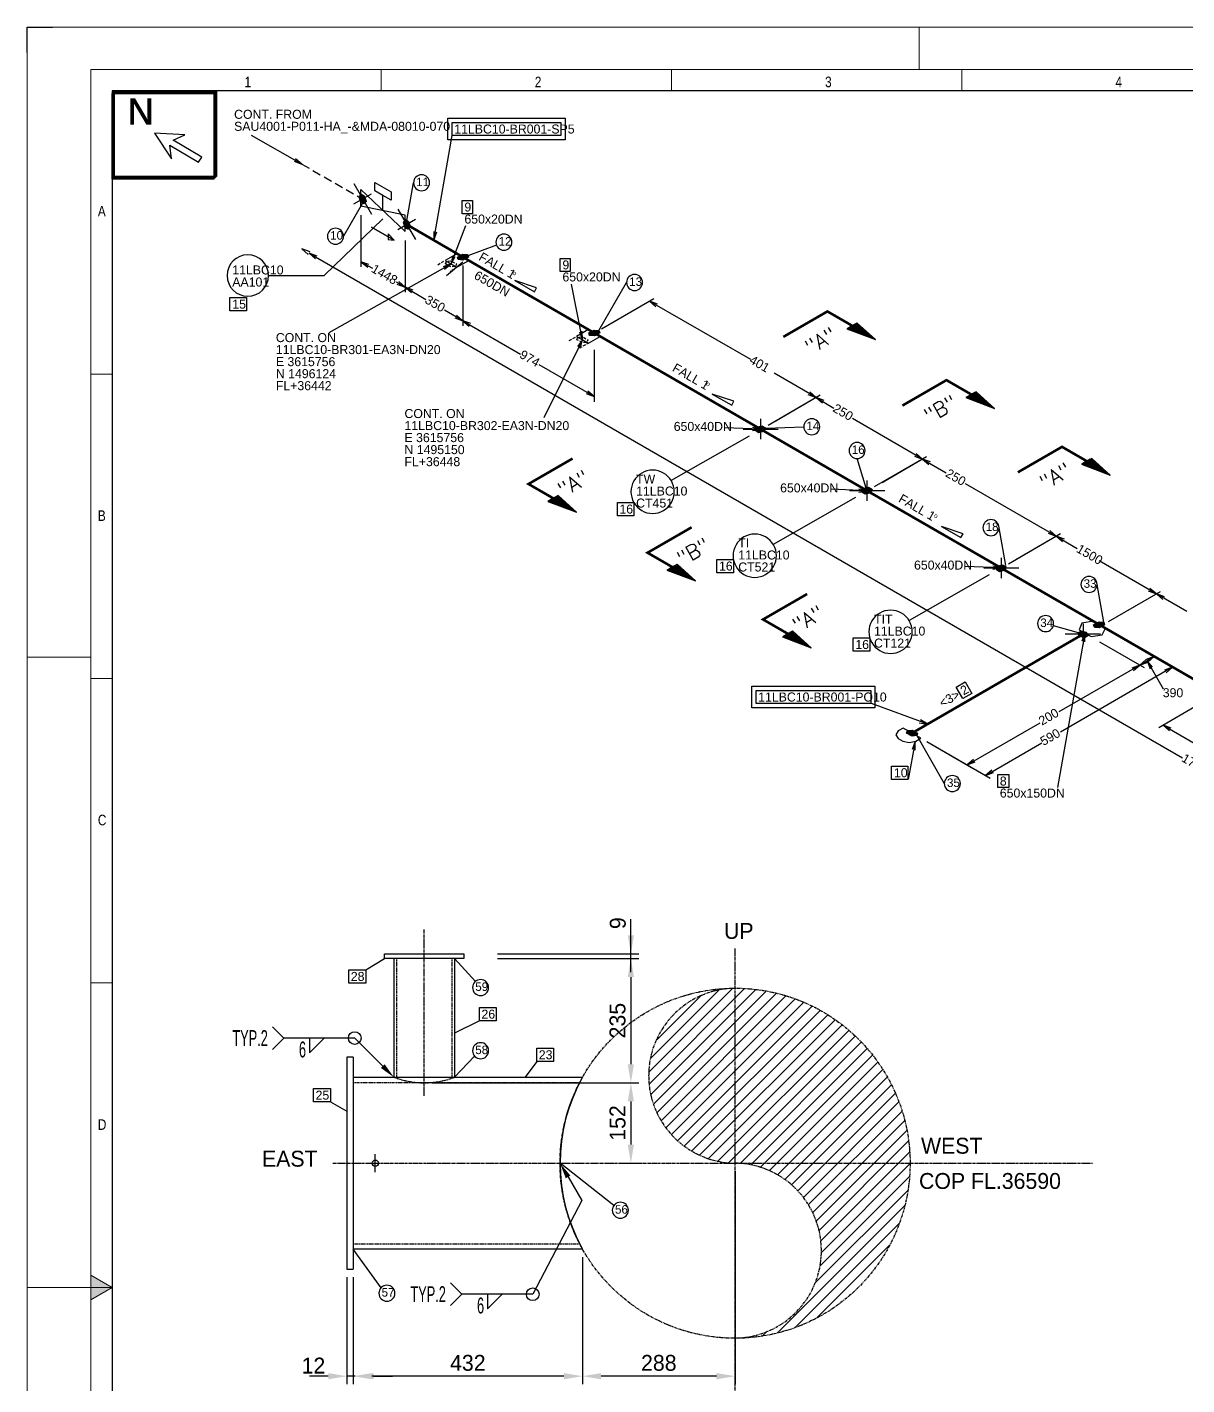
# Model space of a CAD drawing. Extents: x 0 to 846, y 0 to 594.
# Drawn here: x 0 to 273.3, y 274.1 to 594 of the extents above; entities that cross this region are included whole.
import ezdxf
from ezdxf.enums import TextEntityAlignment as Align

# ---------------------------------------------------------------- set-up
doc = ezdxf.new("R2010")
doc.units = 0
doc.header["$MEASUREMENT"] = 0
for name, pattern in [('CENTER2', [1.125, 0.75, -0.125, 0.125, -0.125]), ('GT100', [1, 0.666667, -0.333333]), ('GT110', [3, 2, -1]), ('HIDDEN', [0.375, 0.25, -0.125]), ('PHANTOM2', [1.25, 0.625, -0.125, 0.125, -0.125, 0.125, -0.125])]:
    doc.linetypes.add(name, pattern=pattern)
doc.layers.get('0').update_dxf_attribs({"linetype": 'CONTINUOUS'})
for name, color, linetype in [('1. continuous', 3, 'CONTINUOUS'), ('2. Hidden', 2, 'HIDDEN'), ('3. phantom', 6, 'PHANTOM2'), ('5. text', 2, 'CONTINUOUS'), ('7. center', 1, 'CENTER2'), ('dimension', 7, 'CONTINUOUS'), ('GT_1', 7, 'CONTINUOUS'), ('text', 2, 'CONTINUOUS')]:
    doc.layers.add(name, color=color, linetype=linetype)
for name, color, linetype, lineweight in [('4', 4, 'CONTINUOUS', 9), ('G-ANNO-BRDR', 3, 'CONTINUOUS', 0), ('G-ANNO-TTLB', 7, 'CONTINUOUS', 0)]:
    doc.layers.add(name, color=color, linetype=linetype, lineweight=lineweight)
doc.styles.add('HTX1', font='O8116901', dxfattribs={"width": 1.02})
doc.styles.add('ROMANS', font='ROMANS.shx', dxfattribs={"width": 0.85})
doc.styles.add('Style-Arial', font='arial.ttf')

# ---------------------------------------------------------------- blocks, each defined once
blk = doc.blocks.new('*U11')
at = {"layer": 'G-ANNO-TTLB', "color": 7, "lineweight": 13, "ltscale": 0.172512}
for p, q in [((-0.4105, 0.0025), (-0.4105, -0.0025)), ((-0.34208, 0.0025), (-0.34208, -0.0025)), ((-0.27367, 0.0025), (-0.27367, -0.0025)), ((-0.20525, 0.0025), (-0.20525, -0.0025))]:
    blk.add_line(p, q, dxfattribs=at)
at = {"layer": 'G-ANNO-TTLB', "color": 7, "lineweight": 13, "extrusion": (0, 0, -1), "char_height": 0.0025, "attachment_point": 4, "text_direction": (1, 0, 0), "line_spacing_factor": 0.6, "style": 'Style-Arial', "bg_fill": 3, "box_fill_scale": 1.25, "bg_fill_color": 7, "bg_fill_transparency": 0}
for s, insert in [('\\H1x;\\W0.8;1', (-0.37428, 0.00042)), ('\\H1x;\\W0.8;2', (-0.30587, 0.00042)), ('\\H1x;\\W0.8;3', (-0.23745, 0.00042)), ('\\H1x;\\W0.8;4', (-0.16903, 0.00042))]:
    blk.add_mtext(s, dxfattribs=dict(at, insert=insert))
blk = doc.blocks.new('*U9')
at = {"layer": 'G-ANNO-TTLB', "color": 7, "lineweight": 13, "ltscale": 0.172512}
blk.add_blockref('*U11', (0, 0.00476), dxfattribs=at)
blk.add_line((-0.21525, 0.00226), (-0.21525, -0.00774), dxfattribs=at)
blk = doc.blocks.new('*U12')
at = {"layer": 'G-ANNO-TTLB', "color": 7, "lineweight": 13, "ltscale": 0.172512}
for p, q in [((0.0025, 0.287), (-0.0025, 0.287)), ((0.0025, 0.21525), (-0.0025, 0.21525)), ((0.0025, 0.1435), (-0.0025, 0.1435)), ((0.0025, 0.07175), (-0.0025, 0.07175)), ((0.0025, 0), (-0.0025, 0))]:
    blk.add_line(p, q, dxfattribs=at)
at = {"layer": 'G-ANNO-TTLB', "color": 7, "lineweight": 13, "char_height": 0.0025, "attachment_point": 4, "line_spacing_factor": 0.6, "style": 'Style-Arial', "bg_fill": 3, "box_fill_scale": 1.25, "bg_fill_color": 7, "bg_fill_transparency": 0}
for s, insert in [('\\H1x;\\W0.8;A', (-0.00084, 0.25363)), ('\\H1x;\\W0.8;B', (-0.00084, 0.18188)), ('\\H1x;\\W0.8;C', (-0.00084, 0.11013)), ('\\H1x;\\W0.8;D', (-0.00084, 0.03838))]:
    blk.add_mtext(s, dxfattribs=dict(at, insert=insert))
blk = doc.blocks.new('FERFWEFSFSFSDFDS')
at = {"layer": 'G-ANNO-BRDR', "color": 3, "lineweight": 13, "ltscale": 0.172512, "flags": 128}
blk.add_lwpolyline([(0, 594), (841, 594), (841, 0), (0, 0)], close=True, dxfattribs=at)
at = {"layer": 'G-ANNO-TTLB', "color": 7, "lineweight": 13, "ltscale": 0.172512}
for p, q in [((0, 445.5), (15, 445.5)), ((20, 297), (15, 297))]:
    blk.add_line(p, q, dxfattribs=at)
at = {"layer": 'G-ANNO-TTLB', "color": 7, "lineweight": 13, "ltscale": 0.172512, "flags": 128}
for points in [[(0, 584), (0, 594), (10, 594)], [(15, 299.89), (20, 297), (15, 294.11), (15, 299.89)]]:
    blk.add_lwpolyline(points, dxfattribs=at)
for points in [[(15, 584), (836, 584), (836, 10), (15, 10)], [(831, 15), (20, 15), (20, 579), (831, 579)]]:
    blk.add_lwpolyline(points, close=True, dxfattribs=at)
at = {"layer": 'G-ANNO-TTLB', "color": 7, "lineweight": 13, "ltscale": 0.172512, "extrusion": (0, 0, -1)}
blk.add_solid([(-15, 299.89), (-20, 297), (-15, 294.11)], dxfattribs=at)
at = {"layer": 'G-ANNO-TTLB', "color": 7, "lineweight": 13, "ltscale": 0.172512, "extrusion": (0, 0, -1), "xscale": 999.9999989091542, "yscale": 999.9999989091542, "zscale": 999.9999989091542, "rotation": 180}
blk.add_blockref('*U9', (-425.5, 586.26), dxfattribs=at)
at = {"layer": 'G-ANNO-TTLB', "color": 7, "lineweight": 13, "ltscale": 0.172512, "xscale": 999.9999989091542, "yscale": 999.9999989091542, "zscale": 999.9999989091542}
blk.add_blockref('*U12', (17.5, 297), dxfattribs=at)
at = {"layer": 'G-ANNO-TTLB', "color": 7, "lineweight": 13, "ltscale": 0.172512}
blk.add_line((15, 297), (0, 297), dxfattribs=at)

msp = doc.modelspace()

# ---------------------------------------------------------------- linework, layer by layer
at = {"layer": 'GT_1', "flags": 128}
for points in [[(0, 588), (0, 594), (6, 594)], [(20, 15), (831, 15), (831, 15), (660, 15), (660, 579), (20, 579), (20, 15)], [(44, 578.2), (44, 558.2), (20, 558.2), (20, 578.4), (44.2, 578.4), (44.2, 558.4), (20.2, 558.4), (20.2, 578.6), (44.4, 578.6), (44.4, 558.6), (20.4, 558.6), (20.4, 578.8), (44.6, 578.8), (44.6, 558.8), (20.6, 558.8), (20.6, 579)], [(30, 569), (34, 563), (33.6, 566.2), (40.4, 562.2), (41.2, 563.4), (34.4, 567.4), (37.2, 568.6), (30, 569)]]:
    msp.add_lwpolyline(points, dxfattribs=at)

# ---------------------------------------------------------------- texts
at = {"layer": 'GT_1', "style": 'HTX1', "width": 1.02}
for p in [(23.6, 571), (23.8, 571)]:
    msp.add_text('N', height=6.25, dxfattribs=at).set_placement(p)

# ---------------------------------------------------------------- next in the draw order: block references
msp.add_blockref('FERFWEFSFSFSDFDS', (0, 0))

# ---------------------------------------------------------------- next in the draw order: hatches: boundary and pattern name
at = {"layer": '3. phantom'}
h = msp.add_hatch(dxfattribs=at)
h.set_pattern_fill('ANSI31', color=256, scale=16.227241, style=0)
h.set_pattern_definition([(45, (-726.7158, 415.4307), (-1.434299, 1.434299), [])])
edge = h.paths.add_edge_path()
edge.add_arc((167.08, 346.89), 20.61, 90.6847, 269.3153)
edge.add_line((166.83, 326.28), (166.83, 367.5))
edge = h.paths.add_edge_path()
edge.add_line((166.83, 367.5), (166.83, 326.28))
edge.add_line((166.83, 326.28), (208.05, 326.28))
edge.add_arc((166.83, 326.28), 41.22, 0.0001, 89.9999)
edge = h.paths.add_edge_path()
edge.add_arc((166.83, 326.28), 41.22, 270.0001, 359.9999)
edge.add_line((208.05, 326.28), (166.83, 326.28))
edge.add_arc((166.58, 305.68), 20.61, -89.3153, 89.3153, ccw=False)

# ---------------------------------------------------------------- next in the draw order: linework, layer by layer
at = {"linetype": 'Continuous'}
for p, q in [((110.62, 542.6), (103.89, 540.11)), ((71.16, 522.02), (99.89, 538.21))]:
    msp.add_line(p, q, dxfattribs=at)
at = {"color": 4}
for p, q in [((142.28, 371.27), (142.28, 383.81)), ((110.83, 375.65), (144.15, 375.65)), ((110.83, 374.52), (144.15, 374.52)), ((142.28, 370.15), (142.28, 370.15)), ((142.28, 370.15), (142.28, 349.6)), ((95.45, 345.23), (144.15, 345.23)), ((142.28, 340.85), (142.28, 330.66)), ((141.18, 326.28), (144.15, 326.28)), ((166.83, 324.41), (166.83, 274.21)), ((130.89, 304.17), (130.89, 274.21)), ((75.33, 299.41), (75.33, 274.21)), ((76.83, 299.41), (76.83, 274.21)), ((70.95, 276.09), (66.58, 276.09)), ((77.33, 276.09), (75.33, 276.09)), ((126.51, 276.09), (81.2, 276.09)), ((81.7, 276.09), (86.08, 276.09)), ((162.45, 276.09), (135.26, 276.09))]:
    msp.add_line(p, q, dxfattribs=at)
at = {"color": 1}
msp.add_line((82.04, 324.17), (82.04, 328.4), dxfattribs=at)
at = {"linetype": 'Continuous', "const_width": 0.6, "flags": 128}
for points in [[(178.21, 521.01), (188.6, 527.01), (195.53, 523.01)], [(206.27, 504.82), (216.66, 510.82), (223.59, 506.82)], [(233.49, 489.1), (243.89, 495.1), (250.81, 491.1)], [(128.54, 492.34), (118.15, 486.34), (125.08, 482.34)], [(156.6, 476.14), (146.21, 470.14), (153.14, 466.14)], [(183.82, 460.42), (173.43, 454.42), (180.36, 450.42)]]:
    msp.add_lwpolyline(points, dxfattribs=at)
at = {"color": 3}
msp.add_circle((82.04, 326.28), 0.737, dxfattribs=at)
at = {"color": 4}
for points in [[(141.55, 379.98), (143, 379.98), (142.28, 375.61)], [(141.55, 370.15), (143, 370.15), (142.28, 374.52)], [(141.55, 370.15), (143, 370.15), (142.28, 374.52)], [(141.55, 349.6), (143, 349.6), (142.28, 345.23)], [(141.55, 340.85), (143, 340.85), (142.28, 345.23)], [(141.55, 330.66), (143, 330.66), (142.28, 326.28)], [(70.95, 276.82), (70.95, 275.36), (75.33, 276.09)], [(81.2, 276.82), (81.2, 275.36), (76.83, 276.09)], [(81.7, 276.82), (81.7, 275.36), (77.33, 276.09)], [(126.51, 276.82), (126.51, 275.36), (130.89, 276.09)], [(135.26, 276.82), (135.26, 275.36), (130.89, 276.09)], [(162.45, 276.82), (162.45, 275.36), (166.83, 276.09)]]:
    msp.add_solid(points, dxfattribs=at)
at = {"layer": '1. continuous'}
for p, q in [((84.2, 375.65), (102.95, 375.65)), ((84.2, 374.52), (84.2, 375.65)), ((102.95, 374.52), (84.2, 374.52)), ((86.45, 374.52), (86.45, 346.52)), ((100.7, 374.52), (100.7, 346.52)), ((102.95, 375.65), (102.95, 374.52)), ((75.33, 351.28), (75.33, 301.28)), ((76.83, 351.28), (75.33, 351.28)), ((76.83, 351.28), (76.83, 301.28)), ((76.83, 346.52), (130.89, 346.52)), ((130.89, 306.04), (76.83, 306.04)), ((75.33, 301.28), (76.83, 301.28))]:
    msp.add_line(p, q, dxfattribs=at)
msp.add_arc((166.83, 326.28), 41.25, 150.6146, 209.3854, dxfattribs=at)
at = {"layer": '2. Hidden'}
for p, q in [((87.08, 374.52), (87.08, 346.52)), ((100.08, 374.52), (100.08, 346.52)), ((76.83, 345.33), (130.24, 345.33)), ((130.24, 307.23), (76.83, 307.23))]:
    msp.add_line(p, q, dxfattribs=at)
msp.add_arc((93.58, 365.47), 20.24, 249.3894, 290.6106, dxfattribs=at)
at = {"layer": '3. phantom'}
msp.add_circle((166.83, 326.28), 41.25, dxfattribs=at)
for centre, start, end in [((167.08, 346.89), 90.6866, 269.3134), ((166.58, 305.68), 270.6866, 89.3134)]:
    msp.add_arc(centre, 20.61, start, end, dxfattribs=at)
at = {"layer": '5. text'}
for points in [[(83.8, 349.17), (77.2, 355.76)], [(127.48, 323.05), (130.74, 317.52)], [(130.74, 317.52), (119.16, 295.41)]]:
    msp.add_lwpolyline(points, dxfattribs=at)
for points in [[(84.24, 349.61), (86.45, 346.52), (83.36, 348.73)], [(126.94, 322.73), (125.58, 326.28), (128.02, 323.37)]]:
    msp.add_solid(points, dxfattribs=at)
at = {"layer": '7. center'}
for p, q in [((93.58, 342.16), (93.58, 381.34)), ((166.83, 269.49), (166.83, 376.89)), ((72.02, 326.28), (251.09, 326.28))]:
    msp.add_line(p, q, dxfattribs=at)
at = {"layer": 'dimension', "color": 2}
for p, q in [((60.47, 355.76), (57.82, 358.41)), ((60.47, 355.76), (57.82, 353.11)), ((77.2, 355.76), (60.47, 355.76)), ((66.55, 355.76), (66.55, 352.31)), ((70, 355.76), (66.55, 352.31)), ((102.44, 295.41), (99.78, 298.06)), ((102.44, 295.41), (99.78, 292.76)), ((119.16, 295.41), (102.44, 295.41)), ((108.52, 295.41), (108.52, 291.96)), ((111.96, 295.41), (108.52, 291.96))]:
    msp.add_line(p, q, dxfattribs=at)
for centre in [(77.2, 355.76), (119.16, 295.41)]:
    msp.add_circle(centre, 1.5, dxfattribs=at)
at = {"layer": 'GT_1'}
for p, q in [((79.78, 371.83), (84.2, 374.52)), ((105.65, 369.12), (100.7, 374.52)), ((106.57, 359.84), (100.7, 356.9)), ((105.45, 351.54), (100.7, 346.52)), ((120.08, 350.27), (117.4, 346.52)), ((71.47, 340.75), (75.33, 338.51)), ((138.29, 316.32), (125.58, 326.28)), ((83.43, 296.95), (76.83, 306.04))]:
    msp.add_line(p, q, dxfattribs=at)
at = {"layer": 'GT_1', "flags": 128}
for points in [[(99.16, 572.53), (126.76, 572.53), (126.76, 567.43), (99.16, 567.43), (99.16, 572.53)], [(100.16, 571.53), (125.76, 571.53), (125.76, 568.43), (100.16, 568.43), (100.16, 571.53)], [(64.76, 561.73), (52.91, 568.44)], [(95.86, 543.83), (100.16, 568.43)], [(62.9, 562.42), (64.76, 561.73), (63.23, 562.97)], [(76.96, 557.13), (81.16, 549.93)], [(83.86, 550.73), (83.86, 554.33), (81.96, 555.43), (81.96, 557.43), (85.76, 555.23), (85.76, 553.23), (83.86, 554.33)], [(89.46, 548.43), (91.06, 557.33)], [(76.96, 552.33), (81.16, 554.73)], [(78.66, 554.73), (79.46, 554.23), (79.86, 553.03), (79.46, 552.33), (78.66, 552.73), (78.26, 553.93), (78.66, 554.73)], [(78.29, 553.83), (79.59, 553.83)], [(78.31, 554.03), (79.52, 554.03)], [(78.36, 553.63), (79.66, 553.63)], [(78.41, 554.23), (79.46, 554.23)], [(78.51, 554.43), (79.14, 554.43)], [(78.66, 553.73), (78.66, 555.73), (89.06, 545.83), (89.06, 549.73), (78.66, 551.83), (78.66, 553.73)], [(79.06, 552.53), (74.56, 544.73)], [(78.42, 553.43), (79.72, 553.43)], [(78.49, 553.23), (79.79, 553.23)], [(78.56, 553.03), (79.86, 553.03)], [(78.62, 552.83), (79.74, 552.83)], [(78.86, 552.63), (79.63, 552.63)], [(87.36, 551.13), (91.56, 543.93)], [(102.55, 553.14), (104.95, 553.14), (104.95, 550.04), (102.55, 550.04), (102.55, 553.14)], [(83.86, 548.83), (69.97, 535.46)], [(78.66, 549.73), (78.66, 537.53)], [(87.36, 546.33), (91.56, 548.73)], [(89.06, 548.73), (89.86, 548.23), (90.26, 547.03), (89.86, 546.33), (89.06, 546.73), (88.66, 547.93), (89.06, 548.73)], [(88.69, 547.83), (89.99, 547.83)], [(88.71, 548.03), (89.92, 548.03)], [(88.76, 547.63), (90.06, 547.63)], [(88.81, 548.23), (89.86, 548.23)], [(88.82, 547.43), (90.12, 547.43)], [(88.89, 547.23), (90.19, 547.23)], [(88.91, 548.43), (89.54, 548.43)], [(99.9, 538.2), (103.36, 547.29)], [(81.16, 546.83), (86.46, 543.83), (85.06, 545.33), (85.06, 543.93), (86.46, 543.83), (81.16, 546.83)], [(88.96, 547.03), (90.26, 547.03)], [(89.02, 546.83), (90.14, 546.83)], [(89.26, 546.63), (90.03, 546.63)], [(95.86, 545.83), (95.86, 543.83), (96.56, 545.73)], [(66.66, 541.03), (64.76, 541.73), (66.26, 540.43)], [(68.36, 540.03), (66.46, 540.73), (67.96, 539.43)], [(66.46, 540.73), (272.25, 421.82)], [(89.06, 543.73), (89.06, 531.53)], [(89.06, 543.73), (89.06, 531.53)], [(80.56, 538.03), (78.66, 538.73), (80.26, 537.43)], [(78.66, 538.73), (81.36, 537.23)], [(98.35, 536.96), (99.89, 538.21), (98.04, 537.52)], [(102.69, 539.81), (101.29, 540.61), (98.49, 539.01), (101.29, 537.41), (104.09, 539.01), (102.69, 539.81)], [(102.66, 538.63), (98.86, 535.43)], [(100.26, 540.14), (99.9, 538.2), (100.91, 539.97)], [(102.69, 539.11), (101.59, 539.21), (101.39, 539.81), (102.69, 540.51), (103.79, 540.41), (103.99, 539.81), (102.69, 539.11)], [(101.42, 539.71), (103.8, 539.71)], [(101.49, 539.51), (103.43, 539.51)], [(101.56, 539.31), (103.06, 539.31)], [(101.57, 539.91), (103.96, 539.91)], [(101.95, 540.11), (103.89, 540.11)], [(102.32, 540.31), (103.82, 540.31)], [(102.66, 537.83), (102.66, 523.63)], [(106.16, 537.83), (116.66, 531.73)], [(125.61, 539.51), (128.01, 539.51), (128.01, 536.41), (125.61, 536.41), (125.61, 539.51)], [(56.87, 535.46), (69.97, 535.46)], [(102.66, 535.83), (102.66, 523.63)], [(89.06, 532.73), (87.06, 533.93)], [(87.16, 533.43), (89.06, 532.73), (87.56, 534.03)], [(90.96, 532.03), (89.06, 532.73), (90.56, 531.43)], [(89.06, 532.73), (93.96, 529.83)], [(114.97, 534.26), (119.57, 531.66), (120.07, 532.56), (114.97, 534.26)], [(130.86, 520.33), (128.27, 533.45)], [(134.76, 522.53), (141.26, 533.83)], [(47.77, 530.26), (51.67, 530.26), (51.67, 527.16), (47.77, 527.16), (47.77, 530.26)], [(135.36, 522.93), (147.66, 530.03)], [(148.56, 528.73), (146.66, 529.43), (148.16, 528.13)], [(146.66, 529.43), (170.46, 515.73)], [(102.66, 524.83), (98.36, 527.33)], [(100.76, 525.53), (102.66, 524.83), (101.16, 526.13)], [(104.56, 524.13), (102.66, 524.83), (104.16, 523.53)], [(102.66, 524.83), (116.26, 516.93)], [(133.66, 521.93), (132.26, 522.73), (129.46, 521.13), (132.26, 519.53), (135.06, 521.13), (133.66, 521.93)], [(130.14, 522.19), (130.86, 520.33), (130.83, 522.35)], [(133.66, 521.23), (132.56, 521.33), (132.36, 521.93), (133.66, 522.63), (134.76, 522.53), (134.96, 521.93), (133.66, 521.23)], [(132.39, 521.83), (134.77, 521.83)], [(132.46, 521.63), (134.4, 521.63)], [(132.54, 522.03), (134.92, 522.03)], [(132.91, 522.23), (134.86, 522.23)], [(133.28, 522.43), (134.79, 522.43)], [(194.49, 523.64), (193.18, 522.92), (199.94, 520.36), (195.63, 524.27), (193.35, 523.02), (199.44, 520.66), (195.54, 524.22), (193.44, 523.07), (198.89, 521.04), (195.46, 524.17), (193.62, 523.16), (198.3, 521.28), (195.28, 524.08), (193.79, 523.26), (197.88, 521.63), (195.11, 523.98), (193.97, 523.36), (197.24, 521.96), (194.93, 523.88), (194.14, 523.45), (196.87, 522.21), (194.76, 523.79), (194.32, 523.55), (196.24, 522.55), (194.58, 523.69), (194.49, 523.64), (199.94, 520.36)], [(130.86, 520.33), (121.79, 501.93)], [(130.3, 518.38), (130.86, 520.33), (129.67, 518.71)], [(132.52, 521.43), (134.03, 521.43)], [(137.16, 519.93), (147.66, 513.83)], [(133.66, 517.93), (133.66, 505.73)], [(133.66, 506.93), (120.66, 514.43)], [(185.92, 506.73), (176.06, 512.43)], [(131.76, 507.63), (133.66, 506.93), (132.16, 508.23)], [(161.46, 507.53), (166.06, 504.93), (166.56, 505.83), (161.46, 507.53)], [(174.62, 500.23), (186.92, 507.33)], [(176.42, 501.23), (186.92, 507.33)], [(184.02, 507.43), (185.92, 506.73), (184.42, 508.03)], [(187.82, 506.03), (185.92, 506.73), (187.42, 505.43)], [(185.92, 506.73), (190.1, 504.25)], [(222.55, 507.45), (221.23, 506.72), (228, 504.17), (223.69, 508.07), (221.41, 506.82), (227.5, 504.46), (223.6, 508.02), (221.5, 506.87), (226.94, 504.84), (223.51, 507.98), (221.67, 506.96), (226.35, 505.09), (223.34, 507.88), (221.85, 507.06), (225.94, 505.43), (223.16, 507.78), (222.02, 507.16), (225.3, 505.76), (222.99, 507.69), (222.2, 507.25), (224.93, 506.02), (222.81, 507.59), (222.37, 507.35), (224.29, 506.35), (222.64, 507.49), (222.55, 507.45), (228, 504.17)], [(172.92, 499.23), (164.44, 499.59)], [(168.71, 499.3), (177.01, 499.3)], [(170.95, 498.94), (172.92, 499.23), (170.94, 499.66)], [(171.61, 499), (172.41, 498.5), (173.61, 498.8), (174.11, 499.5), (173.21, 500), (172.01, 499.7), (171.61, 499)], [(171.78, 499.3), (173.96, 499.3)], [(171.89, 499.5), (174.11, 499.5)], [(172.01, 499.7), (173.75, 499.7)], [(172.81, 501.7), (172.81, 496.9)], [(172.81, 499.9), (173.39, 499.9)], [(174.11, 499.5), (183.02, 499.83)], [(210.99, 492.23), (194.5, 501.75)], [(170.12, 497.63), (151.78, 487.15)], [(171.66, 499.1), (173.82, 499.1)], [(171.77, 498.9), (173.68, 498.9)], [(172.09, 498.7), (173.21, 498.7)], [(176.42, 497.23), (186.92, 491.13)], [(199.69, 485.73), (211.99, 492.83)], [(201.49, 486.73), (211.99, 492.83)], [(209.09, 492.93), (210.99, 492.23), (209.49, 493.53)], [(197.72, 485.35), (195.6, 492.34)], [(212.89, 491.53), (210.99, 492.23), (212.49, 490.93)], [(210.99, 492.23), (216.62, 488.97)], [(249.77, 491.73), (248.46, 491.01), (255.23, 488.45), (250.91, 492.35), (248.63, 491.1), (254.72, 488.74), (250.83, 492.31), (248.72, 491.15), (254.17, 489.12), (250.74, 492.26), (248.9, 491.25), (253.58, 489.37), (250.56, 492.16), (249.07, 491.34), (253.16, 489.71), (250.39, 492.06), (249.25, 491.44), (252.52, 490.04), (250.21, 491.97), (249.42, 491.54), (252.16, 490.3), (250.04, 491.87), (249.6, 491.63), (251.52, 490.63), (249.86, 491.78), (249.77, 491.73), (255.23, 488.45)], [(197.92, 487.2), (197.92, 482.4)], [(242.54, 474.05), (221.12, 486.37)], [(124.04, 482.97), (122.72, 482.25), (129.49, 479.69), (125.18, 483.6), (122.9, 482.34), (128.99, 479.98), (125.09, 483.55), (122.99, 482.39), (128.44, 480.36), (125, 483.5), (123.16, 482.49), (127.84, 480.61), (124.83, 483.4), (123.34, 482.58), (127.43, 480.95), (124.65, 483.31), (123.51, 482.68), (126.79, 481.29), (124.48, 483.21), (123.69, 482.78), (126.42, 481.54), (124.3, 483.11), (123.86, 482.87), (125.78, 481.87), (124.13, 483.02), (124.04, 482.97), (129.49, 479.69)], [(195.19, 483.13), (175.85, 472.08)], [(197.99, 484.73), (189.52, 485.1)], [(193.82, 484.8), (202.12, 484.8)], [(196.03, 484.44), (197.99, 484.73), (196.01, 485.16)], [(196.72, 484.5), (197.52, 484), (198.72, 484.3), (199.22, 485), (198.32, 485.5), (197.12, 485.2), (196.72, 484.5)], [(196.78, 484.6), (198.94, 484.6)], [(196.88, 484.4), (198.79, 484.4)], [(196.89, 484.8), (199.08, 484.8)], [(197.01, 485), (199.22, 485)], [(197.12, 485.2), (198.86, 485.2)], [(197.2, 484.2), (198.32, 484.2)], [(197.92, 485.4), (198.5, 485.4)], [(139.09, 481.97), (142.99, 481.97), (142.99, 478.87), (139.09, 478.87), (139.09, 481.97)], [(201.49, 482.73), (202.87, 481.9)], [(215.46, 476.3), (220.06, 473.7), (220.56, 474.6), (215.46, 476.3)], [(230.64, 467.15), (229.04, 476.05)], [(231.24, 467.55), (243.54, 474.65)], [(233.04, 468.55), (243.54, 474.65)], [(240.64, 474.75), (242.54, 474.05), (241.04, 475.35)], [(244.44, 473.35), (242.54, 474.05), (244.04, 472.75)], [(242.54, 474.05), (247.47, 471.12)], [(152.09, 466.77), (150.78, 466.05), (157.55, 463.49), (153.23, 467.4), (150.96, 466.15), (157.04, 463.78), (153.15, 467.35), (151.04, 466.19), (156.49, 464.17), (153.06, 467.3), (151.22, 466.29), (155.9, 464.41), (152.88, 467.2), (151.39, 466.39), (155.48, 464.75), (152.71, 467.11), (151.57, 466.48), (154.85, 465.09), (152.53, 467.01), (151.74, 466.58), (154.48, 465.34), (152.36, 466.92), (151.92, 466.68), (153.84, 465.68), (152.18, 466.82), (152.09, 466.77), (157.55, 463.49)], [(162.56, 468.54), (166.46, 468.54), (166.46, 465.44), (162.56, 465.44), (162.56, 468.54)], [(228.34, 466.25), (229.14, 465.75), (230.34, 466.05), (230.84, 466.75), (229.94, 467.25), (228.74, 466.95), (228.34, 466.25)], [(229.54, 468.95), (229.54, 464.15)], [(229.54, 467.15), (230.12, 467.15)], [(273.27, 456.31), (252.68, 468.23)], [(226.74, 464.95), (207.85, 454.15)], [(229.54, 466.55), (221.07, 466.91)], [(225.44, 466.55), (233.74, 466.55)], [(227.58, 466.25), (229.54, 466.55), (227.56, 466.97)], [(228.4, 466.35), (230.56, 466.35)], [(228.5, 466.15), (230.41, 466.15)], [(228.51, 466.55), (230.7, 466.55)], [(228.63, 466.75), (230.84, 466.75)], [(228.74, 466.95), (230.48, 466.95)], [(228.82, 465.95), (229.94, 465.95)], [(233.04, 464.55), (243.54, 458.45)], [(253.74, 453.78), (252.14, 462.68)], [(254.82, 453.93), (267.12, 461.03)], [(264.22, 461.13), (266.12, 460.43), (264.62, 461.73)], [(268.02, 459.73), (266.12, 460.43), (267.62, 459.13)], [(179.32, 451.05), (178.01, 450.33), (184.77, 447.77), (180.46, 451.68), (178.18, 450.43), (184.27, 448.07), (180.37, 451.63), (178.27, 450.48), (183.72, 448.45), (180.28, 451.58), (178.44, 450.57), (183.13, 448.69), (180.11, 451.49), (178.62, 450.67), (182.71, 449.04), (179.93, 451.39), (178.79, 450.76), (182.07, 449.37), (179.76, 451.29), (178.97, 450.86), (181.7, 449.62), (179.58, 451.2), (179.15, 450.96), (181.06, 449.96), (179.41, 451.1), (179.32, 451.05), (184.77, 447.77)], [(247.75, 451.3), (241.85, 452.94)], [(249.24, 451.18), (242.84, 414.78)], [(248.44, 451.68), (247.54, 451.18), (248.04, 450.48), (249.24, 450.18), (250.04, 450.68), (249.64, 451.38), (248.44, 451.68)], [(247.54, 451.18), (249.76, 451.18)], [(247.9, 451.38), (249.64, 451.38)], [(252.64, 453.18), (251.34, 453.98), (248.54, 453.58), (247.94, 451.98), (250.74, 450.38), (253.34, 450.78), (254.14, 452.38), (252.64, 453.18)], [(248.26, 451.58), (248.84, 451.58)], [(249.24, 449.18), (249.24, 451.18), (248.54, 449.28)], [(248.84, 453.38), (248.84, 448.58)], [(252.64, 452.48), (251.54, 452.58), (251.34, 453.18), (252.64, 453.88), (253.74, 453.78), (253.94, 453.18), (252.64, 452.48)], [(251.34, 453.18), (253.94, 453.18)], [(251.41, 452.98), (253.57, 452.98)], [(251.48, 452.78), (253.2, 452.78)], [(251.54, 452.58), (252.83, 452.58)], [(251.71, 453.38), (253.88, 453.38)], [(252.09, 453.58), (253.81, 453.58)], [(252.46, 453.78), (253.74, 453.78)], [(194.69, 450.06), (198.59, 450.06), (198.59, 446.96), (194.69, 446.96), (194.69, 450.06)], [(252.94, 450.98), (244.64, 450.98)], [(247.69, 450.98), (249.87, 450.98)], [(247.83, 450.78), (249.99, 450.78)], [(247.97, 450.58), (249.88, 450.58)], [(248.44, 450.38), (249.56, 450.38)], [(252.74, 449.18), (263.24, 443.08)], [(252.74, 449.18), (263.24, 443.08)], [(263.74, 444.98), (262.24, 443.68), (264.14, 444.38)], [(264.14, 444.38), (265.64, 445.68), (263.74, 444.98)], [(265.64, 445.68), (263.94, 444.68)], [(262.24, 443.68), (243.12, 432.67)], [(269.94, 443.18), (243.52, 427.87)], [(260.74, 442.38), (262.24, 443.68), (260.34, 442.98)], [(262.24, 443.68), (263.94, 444.68)], [(265.24, 443.18), (263.94, 444.68), (264.64, 442.78)], [(263.94, 444.68), (267.76, 438.05)], [(268.44, 441.88), (269.94, 443.18), (268.04, 442.48)], [(170.81, 438.68), (199.81, 438.68), (199.81, 433.58), (170.81, 433.58), (170.81, 438.68)], [(218.98, 438.49), (221.06, 439.69), (222.61, 437.01), (220.53, 435.81), (218.98, 438.49)], [(171.81, 437.68), (198.81, 437.68), (198.81, 434.58), (171.81, 434.58), (171.81, 437.68)], [(278.99, 436.01), (266.69, 428.91)], [(212.25, 429.76), (199.01, 434.58)], [(208.55, 427.64), (206.45, 428.84), (205.25, 428.14), (204.75, 427.24), (205.25, 426.34), (206.35, 425.74), (207.85, 425.44), (209.45, 425.74), (210.65, 426.44), (208.55, 427.64)], [(210.25, 430.06), (212.25, 429.76), (210.55, 430.76)], [(221.55, 420.14), (238.72, 430.07)], [(269.59, 428.81), (267.69, 429.51), (269.19, 428.21)], [(267.69, 429.51), (287.37, 418.15)], [(207.25, 427.64), (207.45, 428.24), (208.55, 428.34), (209.85, 427.64), (209.65, 427.04), (208.55, 426.94), (207.25, 427.64)], [(207.28, 427.74), (209.66, 427.74)], [(207.35, 427.94), (209.29, 427.94)], [(207.42, 428.14), (208.92, 428.14)], [(207.44, 427.54), (209.82, 427.54)], [(209.25, 425.64), (207.65, 416.74)], [(207.81, 427.34), (209.75, 427.34)], [(208.18, 427.14), (209.68, 427.14)], [(209.25, 423.64), (209.25, 425.64), (208.55, 423.74)], [(209.65, 427.04), (216.15, 415.74)], [(212.05, 425.64), (222.55, 419.54)], [(212.05, 425.64), (226.95, 417.04)], [(225.85, 417.64), (239.12, 425.37)], [(203.74, 419.84), (207.55, 419.84), (207.55, 416.74), (203.74, 416.74), (203.74, 419.84)], [(223.05, 421.44), (221.55, 420.14), (223.45, 420.84)], [(227.35, 418.94), (225.85, 417.64), (227.75, 418.34)], [(228.74, 417.88), (231.38, 417.88), (231.38, 414.78), (228.74, 414.78), (228.74, 417.88)], [(75.78, 371.83), (79.78, 371.83), (79.78, 368.73), (75.78, 368.73), (75.78, 371.83)], [(106.57, 362.94), (110.57, 362.94), (110.57, 359.84), (106.57, 359.84), (106.57, 362.94)], [(120.08, 353.37), (124.08, 353.37), (124.08, 350.27), (120.08, 350.27), (120.08, 353.37)], [(67.47, 343.85), (71.47, 343.85), (71.47, 340.75), (67.47, 340.75), (67.47, 343.85)]]:
    msp.add_lwpolyline(points, dxfattribs=at)
at = {"layer": 'GT_1', "linetype": 'GT110', "flags": 128}
msp.add_lwpolyline([(64.76, 561.73), (78.66, 553.73)], dxfattribs=at)
at = {"layer": 'GT_1', "flags": 128}
for points in [[(94.84, 557.33, 1), (91.06, 557.33, 1), (94.84, 557.33)], [(70.77, 544.73, 1), (74.56, 544.73, 1), (70.77, 544.73)], [(110.47, 543.33, 1), (114.26, 543.33, 1), (110.47, 543.33)], [(47.12, 535.46, 1), (56.87, 535.46, 1), (47.12, 535.46)], [(145.04, 533.83, 1), (141.26, 533.83, 1), (145.04, 533.83)], [(186.8, 499.83, 1), (183.02, 499.83, 1), (186.8, 499.83)], [(193.71, 494.23, 1), (197.49, 494.23, 1), (193.71, 494.23)], [(151.83, 487.06, 1), (142.99, 481.96, 1), (151.83, 487.06)], [(225.26, 476.05, 1), (229.04, 476.05, 1), (225.26, 476.05)], [(175.9, 471.99, 1), (167.06, 466.89, 1), (175.9, 471.99)], [(248.36, 462.68, 1), (252.14, 462.68, 1), (248.36, 462.68)], [(207.9, 454.06, 1), (199.06, 448.96, 1), (207.9, 454.06)], [(241.92, 453.44, 1), (238.14, 453.44, 1), (241.92, 453.44)], [(219.93, 415.74, 1), (216.15, 415.74, 1), (219.93, 415.74)], [(104.98, 367.68, 1), (108.76, 367.68, 1), (104.98, 367.68)], [(104.98, 352.79, 1), (108.76, 352.79, 1), (104.98, 352.79)], [(137.91, 315.19, 1), (141.69, 315.19, 1), (137.91, 315.19)], [(82.9, 295.64, 1), (86.69, 295.64, 1), (82.9, 295.64)]]:
    msp.add_lwpolyline(points, format="xyb", dxfattribs=at)
at = {"layer": 'GT_1', "const_width": 0.6, "flags": 128}
for points in [[(89.06, 547.73), (102.66, 539.83)], [(102.66, 539.83), (133.66, 521.93)], [(133.66, 521.93), (172.92, 499.23)], [(172.92, 499.23), (197.99, 484.73)], [(197.99, 484.73), (229.54, 466.55)], [(229.54, 466.55), (280.69, 437.01)], [(249.24, 451.18), (208.55, 427.64)]]:
    msp.add_lwpolyline(points, dxfattribs=at)
at = {"layer": 'GT_1', "linetype": 'GT100', "flags": 128}
for points in [[(96.79, 538.01), (98.49, 539.01), (101.29, 537.41), (99.59, 536.41)], [(98.59, 538.21), (98.79, 538.81), (99.89, 538.91), (101.19, 538.21), (100.99, 537.61), (99.89, 537.51), (98.59, 538.21)], [(127.76, 520.13), (129.46, 521.13), (132.26, 519.53), (130.56, 518.53)], [(129.56, 520.33), (129.76, 520.93), (130.86, 521.03), (132.16, 520.33), (131.96, 519.73), (130.86, 519.63), (129.56, 520.33)]]:
    msp.add_lwpolyline(points, dxfattribs=at)

# ---------------------------------------------------------------- next in the draw order: texts
at = {"color": 2, "char_height": 3.75, "attachment_point": 5, "rotation": 90}
for s, insert in [('9', (139.22, 382.84)), ('235', (139.15, 359.88)), ('152', (139.15, 335.76))]:
    msp.add_mtext(s, dxfattribs=dict(at, insert=insert))
at = {"color": 2, "char_height": 3.75, "attachment_point": 5}
for s, insert in [('12', (67.47, 278.59)), ('432', (103.86, 279.21)), ('288', (148.86, 279.21))]:
    msp.add_mtext(s, dxfattribs=dict(at, insert=insert))
at = {"layer": '4', "color": 4, "linetype": 'Continuous', "style": 'ROMANS'}
for s, p in [('"A"', (184.59, 516.74)), ('"B"', (212.65, 500.54)), ('"A"', (126.33, 483.11)), ('"A"', (239.87, 484.82)), ('"B"', (154.39, 466.91)), ('"A"', (181.61, 451.19))]:
    msp.add_text(s, height=3.5, rotation=30, dxfattribs=at).set_placement(p)
at = {"layer": 'dimension', "color": 4, "width": 0.6}
for p in [(48.36, 353.9), (90.32, 293.55)]:
    msp.add_text('TYP.2', height=3.75, dxfattribs=at).set_placement(p)
for p in [(64.89, 351.21), (106.86, 290.87)]:
    msp.add_text('6', height=3.75, dxfattribs=at).set_placement(p, align=Align.CENTER)
at = {"layer": 'GT_1', "style": 'HTX1', "width": 1.02}
for s, height, p in [('CONT. FROM', 2.125, (48.77, 572.4)), ('SAU4001-P011-HA_-&MDA-08010-070', 2.125, (48.77, 569.57)), ('11LBC10-BR001-SP5', 2.125, (100.66, 568.93)), ('11', 2, (91.69, 556.53)), ('9', 2.12, (103.05, 550.54)), ('650x20DN', 2.125, (103.05, 547.71)), ('10', 2, (71.41, 543.93)), ('12', 2, (111.11, 542.53)), ('11LBC10', 2.125, (48.34, 535.72)), ('9', 2.12, (126.15, 536.91)), ('AA101', 2.125, (48.34, 532.88)), ('650x20DN', 2.125, (126.15, 534.08)), ('13', 2, (141.89, 533.03)), ('15', 2.125, (48.34, 527.67)), ('CONT. ON', 2.125, (58.61, 519.78)), ('11LBC10-BR301-EA3N-DN20', 2.125, (58.61, 516.95)), ('E 3615756', 2.125, (58.61, 514.11)), ('N 1496124', 2.125, (58.61, 511.28)), ('FL+36442', 2.125, (58.61, 508.45)), ('CONT. ON', 2.125, (88.92, 501.88)), ('11LBC10-BR302-EA3N-DN20', 2.125, (88.92, 499.04)), ('650x40DN', 2.125, (152.38, 498.85)), ('14', 2, (183.65, 499.03)), ('E 3615756', 2.125, (88.92, 496.21)), ('N 1495150', 2.125, (88.92, 493.38)), ('16', 2, (194.34, 493.43)), ('FL+36448', 2.125, (88.92, 490.54)), ('TW', 2.125, (143.52, 486.45)), ('650x40DN', 2.125, (177.45, 484.36)), ('11LBC10', 2.125, (143.52, 483.62)), ('16', 2.125, (139.58, 479.37)), ('CT451', 2.125, (143.52, 480.79)), ('18', 2, (225.89, 475.25)), ('TI', 2.125, (167.59, 471.38)), ('11LBC10', 2.125, (167.59, 468.55)), ('16', 2.125, (163.05, 465.94)), ('CT521', 2.125, (167.59, 465.72)), ('650x40DN', 2.125, (209.01, 466.17)), ('33', 2, (248.99, 461.88)), ('TIT', 2.125, (199.59, 453.46)), ('34', 2, (238.77, 452.64)), ('11LBC10', 2.125, (199.59, 450.62)), ('16', 2.125, (195.18, 447.46)), ('CT121', 2.125, (199.59, 447.79)), ('11LBC10-BR001-PO10', 2.125, (172.28, 435.08)), ('390', 2.125, (267.63, 436.09)), ('10', 2.125, (204.28, 417.24)), ('35', 2, (216.78, 414.94)), ('8', 2.12, (229.23, 415.28)), ('650x150DN', 2.125, (229.23, 412.45)), ('28', 2.125, (76.28, 369.23)), ('59', 2, (105.61, 366.88)), ('26', 2.125, (107.07, 360.34)), ('58', 2, (105.61, 351.99)), ('23', 2.125, (120.58, 350.77)), ('25', 2.125, (67.97, 341.25)), ('56', 2, (138.54, 314.39)), ('57', 2, (83.54, 294.84))]:
    msp.add_text(s, height=height, dxfattribs=at).set_placement(p)
for s, height, rotation, p in [('FALL 1', 2.125, 330, (106.23, 539.23)), ('1448', 2.125, 330, (80.91, 536.45)), ('650DN', 2.125, 330, (105.12, 534.89)), ('o', 1.06, 330, (114.27, 535.81)), ('350', 2.125, 330, (93.54, 529.13)), ('974', 2.125, 330, (115.84, 516.23)), ('401', 2.125, 330, (170, 514.95)), ('FALL 1', 2.125, 330, (151.85, 513.08)), ('o', 1.06, 330, (159.89, 509.67)), ('250', 2.125, 330, (189.67, 503.56)), ('250', 2.125, 330, (216.24, 488.23)), ('FALL 1', 2.125, 330, (205.16, 482.25)), ('o', 1.06, 330, (213.58, 478.62)), ('1500', 2.125, 330, (247.09, 470.43)), ('2', 2.12, 30, (220.71, 436.49)), ('<3>', 2.125, 30, (215.71, 433.6)), ('200', 2.125, 30, (239.17, 429.37)), ('590', 2.125, 30, (239.53, 424.59)), ('17104', 2.125, 330, (271.87, 421.11))]:
    msp.add_text(s, height=height, rotation=rotation, dxfattribs=at).set_placement(p)
at = {"layer": 'text'}
for s, p in [('UP', (164.24, 379.15)), ('WEST', (210.66, 328.52)), ('EAST', (55.35, 325.47)), ('COP FL.36590', (210.19, 320.22))]:
    msp.add_text(s, height=3.75, dxfattribs=at).set_placement(p)

doc.saveas('drawing.dxf')
